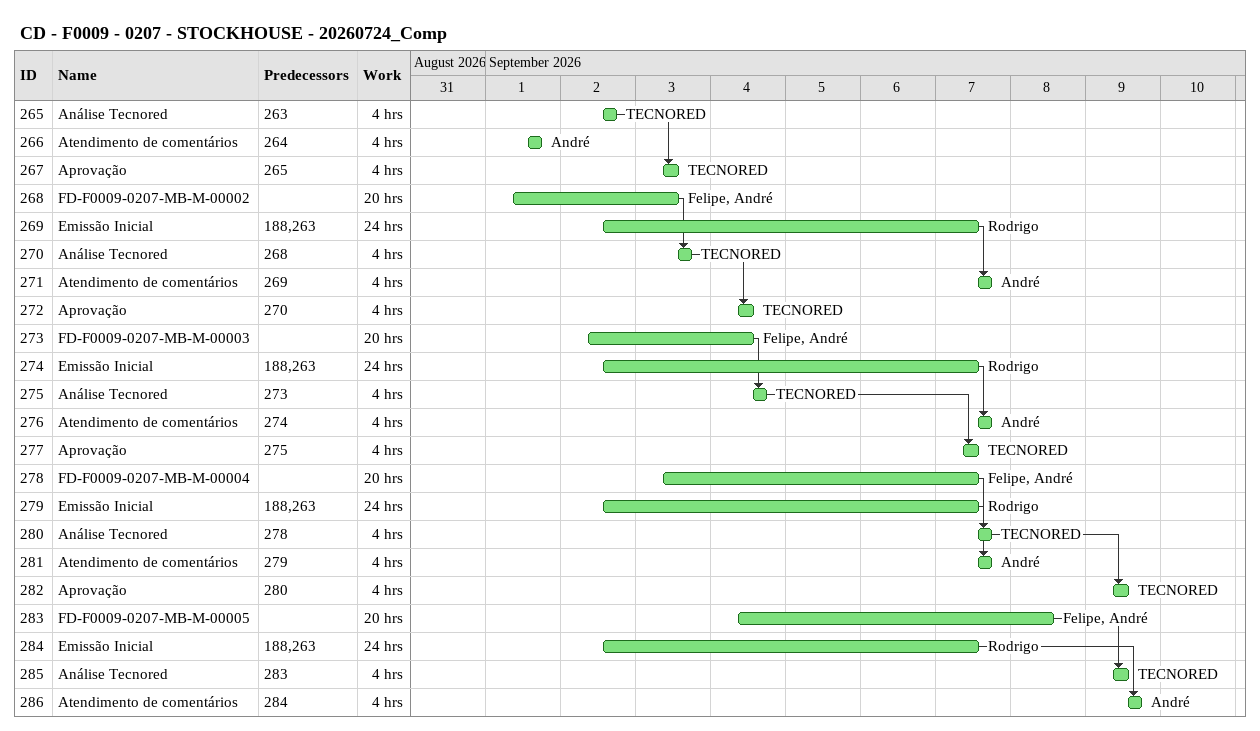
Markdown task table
CD - F0009 - 0207 - STOCKHOUSE - 20260724_Comp

| ID | Task | Start | Finish | Predecessors | Resources | Work (h) |
|---|---|---|---|---|---|---|
| 265 | Análise Tecnored | 2026-09-02 | 2026-09-02 | 263 | TECNORED | 4 |
| 266 | Atendimento de comentários | 2026-09-01 | 2026-09-01 | 264 | André | 4 |
| 267 | Aprovação | 2026-09-03 | 2026-09-03 | 265 | TECNORED | 4 |
| 268 | FD-F0009-0207-MB-M-00002 | 2026-09-01 | 2026-09-03 |  | Felipe, André | 20 |
| 269 | Emissão Inicial | 2026-09-02 | 2026-09-07 | 188, 263 | Rodrigo | 24 |
| 270 | Análise Tecnored | 2026-09-03 | 2026-09-03 | 268 | TECNORED | 4 |
| 271 | Atendimento de comentários | 2026-09-07 | 2026-09-07 | 269 | André | 4 |
| 272 | Aprovação | 2026-09-04 | 2026-09-04 | 270 | TECNORED | 4 |
| 273 | FD-F0009-0207-MB-M-00003 | 2026-09-02 | 2026-09-04 |  | Felipe, André | 20 |
| 274 | Emissão Inicial | 2026-09-02 | 2026-09-07 | 188, 263 | Rodrigo | 24 |
| 275 | Análise Tecnored | 2026-09-04 | 2026-09-04 | 273 | TECNORED | 4 |
| 276 | Atendimento de comentários | 2026-09-07 | 2026-09-07 | 274 | André | 4 |
| 277 | Aprovação | 2026-09-07 | 2026-09-07 | 275 | TECNORED | 4 |
| 278 | FD-F0009-0207-MB-M-00004 | 2026-09-03 | 2026-09-07 |  | Felipe, André | 20 |
| 279 | Emissão Inicial | 2026-09-02 | 2026-09-07 | 188, 263 | Rodrigo | 24 |
| 280 | Análise Tecnored | 2026-09-07 | 2026-09-07 | 278 | TECNORED | 4 |
| 281 | Atendimento de comentários | 2026-09-07 | 2026-09-07 | 279 | André | 4 |
| 282 | Aprovação | 2026-09-09 | 2026-09-09 | 280 | TECNORED | 4 |
| 283 | FD-F0009-0207-MB-M-00005 | 2026-09-04 | 2026-09-08 |  | Felipe, André | 20 |
| 284 | Emissão Inicial | 2026-09-02 | 2026-09-07 | 188, 263 | Rodrigo | 24 |
| 285 | Análise Tecnored | 2026-09-09 | 2026-09-09 | 283 | TECNORED | 4 |
| 286 | Atendimento de comentários | 2026-09-09 | 2026-09-09 | 284 | André | 4 |
